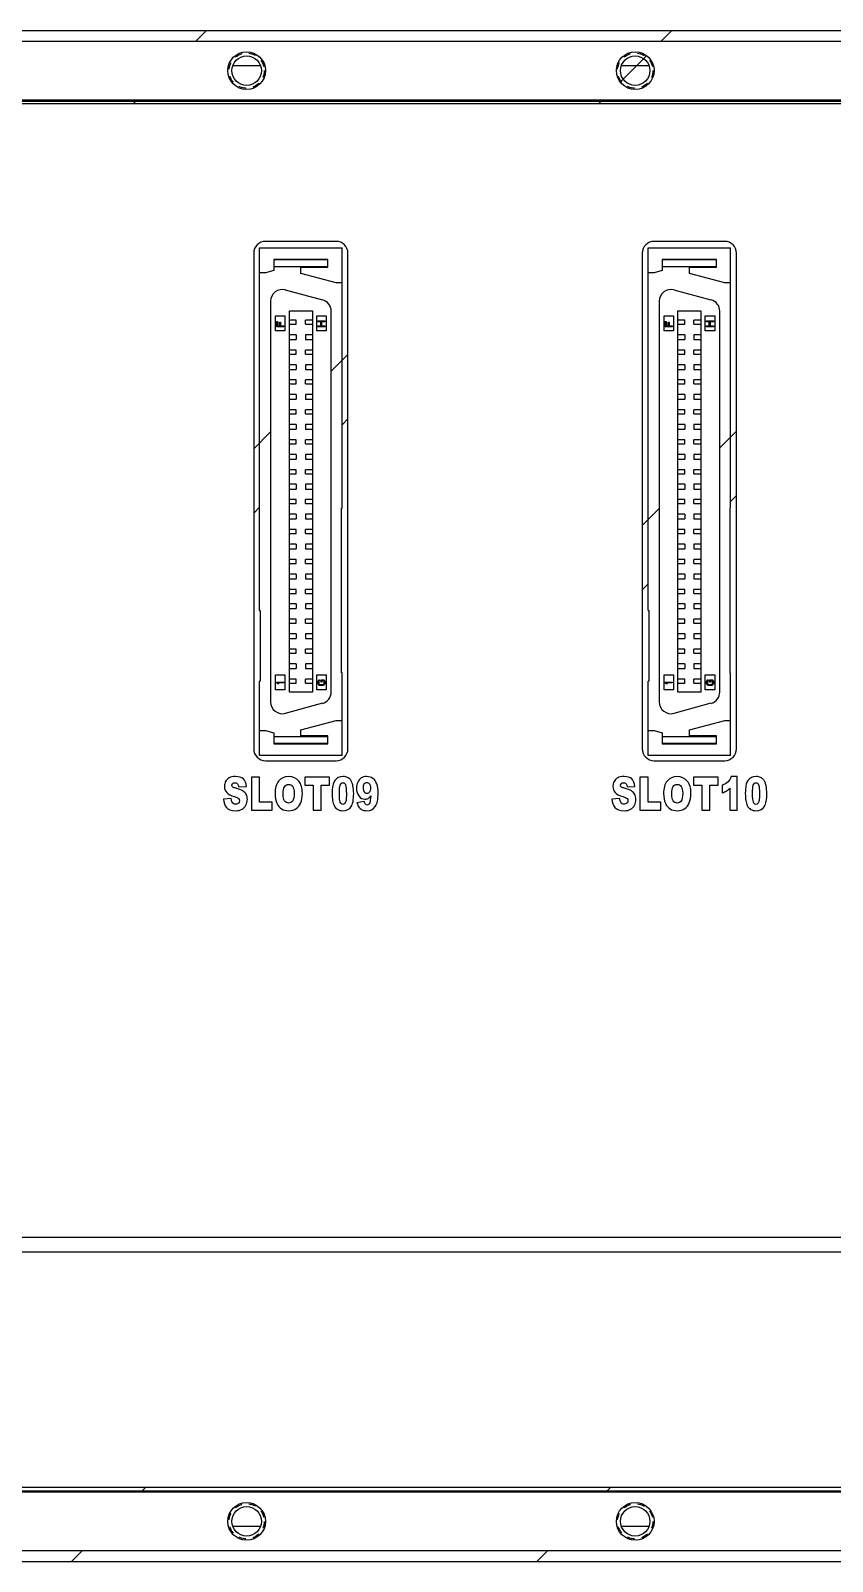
# Model space of a CAD drawing. Header units: inches. Extents: x 0 to 535, y 0 to 130.
# Drawn here: x 264.2 to 332.2, y 0 to 130 of the extents above; entities that cross this region are included whole.
import ezdxf

# ---------------------------------------------------------------- set-up
doc = ezdxf.new("R2010")
doc.units = ezdxf.units.IN
doc.header["$LTSCALE"] = 6.05
doc.header["$MEASUREMENT"] = 0
doc.linetypes.add('HIDDEN', pattern=[0.2, 0.1, -0.1])
for name, color, linetype in [('BREJ716_4_001_DXF_HIDDEN_LINE', 7, 'CONTINUOUS'), ('BREJ716_4_00DXF_CONTINUOUS_LINE', 7, 'CONTINUOUS'), ('BREJ716_4_01DXF_CONTINUOUS_LINE', 7, 'CONTINUOUS'), ('TE_1734101_5DXF_CONTINUOUS_LINE', 7, 'CONTINUOUS')]:
    doc.layers.add(name, color=color, linetype=linetype)

msp = doc.modelspace()

# ---------------------------------------------------------------- linework, layer by layer
at = {"layer": 'BREJ716_4_001_DXF_HIDDEN_LINE', "color": 8, "linetype": 'HIDDEN'}
for centre in [(282.5, 126.6), (315.5, 126.6), (282.5, 3.4), (315.5, 3.4)]:
    msp.add_circle(centre, 1.5, dxfattribs=at)
at = {"layer": 'BREJ716_4_00DXF_CONTINUOUS_LINE', "color": 7, "linetype": 'Continuous'}
for p, q in [((2.5, 130), (529.5, 130)), ((283.51, 127), (281.49, 127)), ((316.51, 127), (314.49, 127)), ((2.5, 124), (529.5, 124)), ((2.8, 123.8), (529.2, 123.8)), ((290.1, 112.1), (284.1, 112.1)), ((323.1, 112.1), (317.1, 112.1)), ((283.1, 111.1), (283.1, 69)), ((291.1, 69), (291.1, 111.1)), ((316.1, 111.1), (316.1, 69)), ((324.1, 69), (324.1, 111.1)), ((284.1, 68), (290.1, 68)), ((317.1, 68), (323.1, 68)), ((2.5, 6), (529.5, 6)), ((2.8, 6.3), (529.2, 6.3)), ((281.49, 3), (283.51, 3)), ((314.49, 3), (316.51, 3)), ((2.5, 0), (529.5, 0))]:
    msp.add_line(p, q, dxfattribs=at)
at = {"layer": 'BREJ716_4_00DXF_CONTINUOUS_LINE', "color": 2, "linetype": 'Continuous'}
for p, q in [((278.19, 129.1), (279.09, 130)), ((317.71, 129.1), (318.61, 130)), ((314.23, 125.63), (316.47, 127.87)), ((272.89, 123.8), (273.09, 124)), ((312.41, 123.8), (312.61, 124)), ((289.68, 101.07), (291.1, 102.49)), ((290.6, 96.53), (291.1, 97.03)), ((283.1, 94.49), (284.53, 95.92)), ((322.68, 94.56), (324.1, 95.98)), ((323.6, 90.02), (324.1, 90.52)), ((283.1, 89.03), (283.6, 89.53)), ((316.1, 87.98), (317.53, 89.41)), ((316.1, 82.52), (316.6, 83.02)), ((273.53, 5.9), (273.93, 6.3)), ((313.04, 5.9), (313.44, 6.3)), ((267.63, 0), (268.53, 0.9)), ((307.14, 0), (308.04, 0.9))]:
    msp.add_line(p, q, dxfattribs=at)
at = {"layer": 'BREJ716_4_00DXF_CONTINUOUS_LINE', "color": 4, "linetype": 'Continuous'}
for p, q in [((283.6, 66.6), (282.91, 66.6)), ((282.91, 66.6), (282.91, 63.8)), ((283.6, 64.49), (283.6, 66.6)), ((289.55, 66.6), (287.44, 66.6)), ((287.44, 66.6), (287.44, 65.91)), ((289.55, 65.91), (289.55, 66.6)), ((316.6, 66.6), (315.9, 66.6)), ((315.9, 66.6), (315.9, 63.8)), ((316.6, 64.49), (316.6, 66.6)), ((322.55, 66.6), (320.44, 66.6)), ((320.44, 66.6), (320.44, 65.91)), ((322.55, 65.91), (322.55, 66.6)), ((324.17, 66.65), (323.65, 66.65)), ((324.17, 63.8), (324.17, 66.65)), ((281.83, 65.77), (282.49, 65.81)), ((287.44, 65.91), (288.15, 65.91)), ((288.15, 65.91), (288.15, 63.8)), ((288.84, 65.91), (289.55, 65.91)), ((288.84, 63.8), (288.84, 65.91)), ((314.83, 65.77), (315.48, 65.81)), ((320.44, 65.91), (321.15, 65.91)), ((321.15, 65.91), (321.15, 63.8)), ((321.84, 65.91), (322.55, 65.91)), ((321.84, 63.8), (321.84, 65.91)), ((322.88, 65.9), (322.88, 65.26)), ((323.54, 65.67), (323.54, 63.8)), ((281.19, 64.78), (280.53, 64.73)), ((282.91, 63.8), (284.68, 63.8)), ((284.68, 64.49), (283.6, 64.49)), ((284.68, 63.8), (284.68, 64.49)), ((288.15, 63.8), (288.84, 63.8)), ((292.49, 64.53), (291.87, 64.43)), ((314.18, 64.78), (313.52, 64.73)), ((315.9, 63.8), (317.68, 63.8)), ((317.68, 64.49), (316.6, 64.49)), ((317.68, 63.8), (317.68, 64.49)), ((321.15, 63.8), (321.84, 63.8)), ((323.54, 63.8), (324.17, 63.8)), ((461.8, 27.5), (122.1, 27.5)), ((122.1, 26.3), (462.3, 26.3))]:
    msp.add_line(p, q, dxfattribs=at)
at = {"layer": 'BREJ716_4_00DXF_CONTINUOUS_LINE', "color": 7, "linetype": 'Continuous'}
for centre in [(282.5, 126.6), (315.5, 126.6), (282.5, 3.4), (315.5, 3.4)]:
    msp.add_circle(centre, 1.25, dxfattribs=at)
for centre, radius, start, end in [((281.49, 125.38), 1.62, 90.0058, 96.3974), ((283.51, 125.38), 1.62, 83.6022, 89.9946), ((314.49, 125.38), 1.62, 90.0058, 96.3974), ((316.51, 125.38), 1.62, 83.6022, 89.9946), ((284.1, 111.1), 1, 90, 180), ((290.1, 111.1), 1, 0, 90), ((317.1, 111.1), 1, 90, 180), ((323.1, 111.1), 1, 0, 90), ((284.1, 69), 1, 180, 270), ((290.1, 69), 1, 270, 0), ((317.1, 69), 1, 180, 270), ((323.1, 69), 1, 270, 0), ((281.49, 4.62), 1.62, 263.6022, 269.9946), ((283.51, 4.62), 1.62, 270.0058, 276.3974), ((314.49, 4.62), 1.62, 263.6022, 269.9946), ((316.51, 4.62), 1.62, 270.0058, 276.3974)]:
    msp.add_arc(centre, radius, start, end, dxfattribs=at)
at = {"layer": 'BREJ716_4_00DXF_CONTINUOUS_LINE', "color": 4, "linetype": 'Continuous'}
for points in [[(281.01, 66.54), (280.88, 66.46), (280.78, 66.36), (280.71, 66.24)], [(281.56, 66.65), (281.33, 66.65), (281.15, 66.61), (281.01, 66.54)], [(282.22, 66.45), (282.07, 66.58), (281.85, 66.65), (281.56, 66.65)], [(282.49, 65.81), (282.46, 66.1), (282.37, 66.31), (282.22, 66.45)], [(286.06, 66.65), (285.7, 66.65), (285.42, 66.52), (285.21, 66.27)], [(286.93, 66.27), (286.72, 66.52), (286.44, 66.65), (286.06, 66.65)], [(289.99, 66.33), (289.84, 66.11), (289.76, 65.74), (289.76, 65.21)], [(290.69, 66.65), (290.38, 66.65), (290.14, 66.54), (289.99, 66.33)], [(291.06, 66.58), (290.96, 66.62), (290.84, 66.65), (290.69, 66.65)], [(291.3, 66.4), (291.24, 66.47), (291.16, 66.53), (291.06, 66.58)], [(291.44, 66.16), (291.41, 66.24), (291.36, 66.32), (291.3, 66.4)], [(292.22, 66.53), (292.1, 66.45), (292, 66.34), (291.93, 66.18)], [(292.69, 66.65), (292.5, 66.65), (292.35, 66.61), (292.22, 66.53)], [(293.23, 66.5), (293.09, 66.6), (292.91, 66.65), (292.69, 66.65)], [(293.55, 66.04), (293.47, 66.25), (293.36, 66.41), (293.23, 66.5)], [(314.01, 66.54), (313.87, 66.46), (313.77, 66.36), (313.71, 66.24)], [(314.56, 66.65), (314.33, 66.65), (314.14, 66.61), (314.01, 66.54)], [(315.21, 66.45), (315.06, 66.58), (314.85, 66.65), (314.56, 66.65)], [(315.48, 65.81), (315.45, 66.1), (315.36, 66.31), (315.21, 66.45)], [(319.06, 66.65), (318.7, 66.65), (318.41, 66.52), (318.21, 66.27)], [(319.92, 66.27), (319.72, 66.52), (319.43, 66.65), (319.06, 66.65)], [(323.65, 66.65), (323.59, 66.47), (323.49, 66.32), (323.38, 66.2)], [(325.07, 66.33), (324.92, 66.11), (324.85, 65.74), (324.85, 65.21)], [(325.78, 66.65), (325.46, 66.65), (325.23, 66.54), (325.07, 66.33)], [(326.15, 66.58), (326.05, 66.62), (325.93, 66.65), (325.78, 66.65)], [(326.38, 66.4), (326.32, 66.47), (326.24, 66.53), (326.15, 66.58)], [(326.53, 66.16), (326.49, 66.24), (326.44, 66.32), (326.38, 66.4)], [(280.71, 66.24), (280.64, 66.11), (280.61, 65.97), (280.61, 65.83)], [(280.61, 65.83), (280.61, 65.61), (280.67, 65.43), (280.81, 65.29)], [(280.81, 65.29), (280.93, 65.15), (281.15, 65.03), (281.46, 64.95)], [(281.25, 65.91), (281.25, 65.97), (281.27, 66.02), (281.31, 66.06)], [(281.3, 65.78), (281.27, 65.82), (281.25, 65.86), (281.25, 65.91)], [(281.53, 65.68), (281.41, 65.71), (281.33, 65.75), (281.3, 65.78)], [(281.31, 66.06), (281.35, 66.1), (281.41, 66.13), (281.49, 66.13)], [(281.49, 66.13), (281.59, 66.13), (281.67, 66.1), (281.72, 66.04)], [(282.18, 65.43), (282.05, 65.52), (281.84, 65.6), (281.53, 65.68)], [(281.72, 66.04), (281.78, 65.98), (281.81, 65.89), (281.83, 65.77)], [(282.47, 65.13), (282.41, 65.25), (282.31, 65.35), (282.18, 65.43)], [(282.56, 64.71), (282.56, 64.86), (282.53, 65), (282.47, 65.13)], [(285.21, 66.27), (285.01, 66.01), (284.91, 65.65), (284.91, 65.2)], [(284.91, 65.2), (284.91, 64.87), (284.96, 64.6), (285.06, 64.38)], [(285.6, 65.19), (285.6, 65.48), (285.64, 65.68), (285.73, 65.81)], [(285.72, 64.58), (285.64, 64.71), (285.6, 64.91), (285.6, 65.19)], [(285.73, 65.81), (285.81, 65.93), (285.92, 65.99), (286.06, 65.99)], [(286.06, 65.99), (286.21, 65.99), (286.32, 65.93), (286.41, 65.81)], [(286.41, 65.81), (286.49, 65.69), (286.54, 65.5), (286.54, 65.23)], [(286.54, 65.23), (286.54, 64.92), (286.49, 64.7), (286.41, 64.58)], [(287.23, 65.22), (287.23, 65.67), (287.13, 66.02), (286.93, 66.27)], [(287.1, 64.42), (287.18, 64.63), (287.23, 64.89), (287.23, 65.22)], [(289.76, 65.21), (289.76, 64.99), (289.77, 64.8), (289.8, 64.62)], [(290.38, 65.21), (290.38, 65.56), (290.4, 65.8), (290.45, 65.93)], [(290.45, 64.48), (290.4, 64.61), (290.38, 64.85), (290.38, 65.21)], [(290.45, 65.93), (290.49, 66.06), (290.57, 66.13), (290.67, 66.13)], [(290.67, 66.13), (290.77, 66.13), (290.85, 66.07), (290.9, 65.94)], [(290.9, 65.94), (290.95, 65.81), (290.97, 65.56), (290.97, 65.19)], [(290.97, 65.19), (290.97, 64.93), (290.96, 64.75), (290.94, 64.63)], [(291.38, 64.11), (291.52, 64.34), (291.59, 64.71), (291.59, 65.22)], [(291.53, 65.87), (291.51, 65.98), (291.48, 66.08), (291.44, 66.16)], [(291.59, 65.22), (291.59, 65.45), (291.57, 65.66), (291.53, 65.87)], [(291.93, 66.18), (291.86, 66.03), (291.83, 65.86), (291.83, 65.68)], [(291.83, 65.68), (291.83, 65.4), (291.9, 65.18), (292.03, 65)], [(292.42, 65.7), (292.42, 65.85), (292.44, 65.97), (292.5, 66.05)], [(292.5, 65.34), (292.45, 65.42), (292.42, 65.54), (292.42, 65.7)], [(292.5, 66.05), (292.55, 66.12), (292.62, 66.16), (292.71, 66.16)], [(292.72, 65.21), (292.63, 65.21), (292.56, 65.25), (292.5, 65.34)], [(292.71, 66.16), (292.79, 66.16), (292.87, 66.12), (292.93, 66.03)], [(292.93, 65.33), (292.88, 65.25), (292.8, 65.21), (292.72, 65.21)], [(292.81, 64.8), (292.89, 64.84), (292.97, 64.91), (293.04, 65.01)], [(292.93, 66.03), (292.99, 65.95), (293.02, 65.83), (293.02, 65.68)], [(293.02, 65.68), (293.02, 65.53), (292.99, 65.41), (292.93, 65.33)], [(293.04, 65.01), (293.02, 64.71), (292.99, 64.51), (292.95, 64.42)], [(293.42, 64.1), (293.59, 64.34), (293.67, 64.71), (293.67, 65.22)], [(293.67, 65.22), (293.67, 65.56), (293.63, 65.83), (293.55, 66.04)], [(313.71, 66.24), (313.64, 66.11), (313.61, 65.97), (313.61, 65.83)], [(313.61, 65.83), (313.61, 65.61), (313.67, 65.43), (313.8, 65.29)], [(313.8, 65.29), (313.93, 65.15), (314.15, 65.03), (314.45, 64.95)], [(314.25, 65.91), (314.25, 65.97), (314.27, 66.02), (314.31, 66.06)], [(314.3, 65.78), (314.27, 65.82), (314.25, 65.86), (314.25, 65.91)], [(314.53, 65.68), (314.41, 65.71), (314.33, 65.75), (314.3, 65.78)], [(314.31, 66.06), (314.35, 66.1), (314.41, 66.13), (314.49, 66.13)], [(314.49, 66.13), (314.59, 66.13), (314.67, 66.1), (314.72, 66.04)], [(315.18, 65.43), (315.05, 65.52), (314.83, 65.6), (314.53, 65.68)], [(314.72, 66.04), (314.78, 65.98), (314.81, 65.89), (314.83, 65.77)], [(315.47, 65.13), (315.41, 65.25), (315.31, 65.35), (315.18, 65.43)], [(315.56, 64.71), (315.56, 64.86), (315.53, 65), (315.47, 65.13)], [(318.21, 66.27), (318.01, 66.01), (317.91, 65.65), (317.91, 65.2)], [(317.91, 65.2), (317.91, 64.87), (317.96, 64.6), (318.06, 64.38)], [(318.6, 65.19), (318.6, 65.48), (318.64, 65.68), (318.72, 65.81)], [(318.72, 64.58), (318.64, 64.71), (318.6, 64.91), (318.6, 65.19)], [(318.72, 65.81), (318.81, 65.93), (318.92, 65.99), (319.06, 65.99)], [(319.06, 65.99), (319.21, 65.99), (319.32, 65.93), (319.41, 65.81)], [(319.41, 65.81), (319.49, 65.69), (319.53, 65.5), (319.53, 65.23)], [(319.53, 65.23), (319.53, 64.92), (319.49, 64.7), (319.41, 64.58)], [(320.23, 65.22), (320.23, 65.67), (320.13, 66.02), (319.92, 66.27)], [(320.09, 64.42), (320.18, 64.63), (320.23, 64.89), (320.23, 65.22)], [(323.38, 66.2), (323.26, 66.08), (323.1, 65.98), (322.88, 65.9)], [(322.88, 65.26), (323.03, 65.31), (323.15, 65.37), (323.24, 65.43)], [(323.24, 65.43), (323.34, 65.49), (323.44, 65.57), (323.54, 65.67)], [(324.85, 65.21), (324.85, 64.99), (324.86, 64.8), (324.89, 64.62)], [(325.46, 65.21), (325.46, 65.56), (325.49, 65.8), (325.53, 65.93)], [(325.54, 64.48), (325.49, 64.61), (325.46, 64.85), (325.46, 65.21)], [(325.53, 65.93), (325.58, 66.06), (325.65, 66.13), (325.75, 66.13)], [(325.75, 66.13), (325.86, 66.13), (325.93, 66.07), (325.98, 65.94)], [(325.98, 65.94), (326.03, 65.81), (326.06, 65.56), (326.06, 65.19)], [(326.06, 65.19), (326.06, 64.93), (326.04, 64.75), (326.02, 64.63)], [(326.47, 64.11), (326.61, 64.34), (326.68, 64.71), (326.68, 65.22)], [(326.61, 65.87), (326.59, 65.98), (326.56, 66.08), (326.53, 66.16)], [(326.68, 65.22), (326.68, 65.45), (326.65, 65.66), (326.61, 65.87)], [(280.53, 64.73), (280.55, 64.44), (280.63, 64.21), (280.78, 64.03)], [(280.78, 64.03), (280.92, 63.84), (281.19, 63.75), (281.57, 63.75)], [(281.27, 64.47), (281.23, 64.54), (281.2, 64.64), (281.19, 64.78)], [(281.58, 64.3), (281.44, 64.3), (281.34, 64.36), (281.27, 64.47)], [(281.46, 64.95), (281.64, 64.9), (281.76, 64.84), (281.81, 64.79)], [(281.57, 63.75), (281.78, 63.75), (281.96, 63.79), (282.11, 63.87)], [(281.81, 64.39), (281.75, 64.33), (281.68, 64.3), (281.58, 64.3)], [(281.81, 64.79), (281.86, 64.73), (281.89, 64.66), (281.89, 64.59)], [(281.89, 64.59), (281.89, 64.51), (281.86, 64.45), (281.81, 64.39)], [(282.11, 63.87), (282.25, 63.95), (282.36, 64.06), (282.44, 64.21)], [(282.44, 64.21), (282.52, 64.37), (282.56, 64.53), (282.56, 64.71)], [(285.06, 64.38), (285.16, 64.16), (285.3, 64), (285.46, 63.9)], [(285.46, 63.9), (285.63, 63.8), (285.84, 63.75), (286.09, 63.75)], [(286.07, 64.4), (285.92, 64.4), (285.81, 64.46), (285.72, 64.58)], [(286.41, 64.58), (286.33, 64.46), (286.22, 64.4), (286.07, 64.4)], [(286.09, 63.75), (286.34, 63.75), (286.55, 63.81), (286.71, 63.93)], [(286.71, 63.93), (286.88, 64.04), (287.01, 64.2), (287.1, 64.42)], [(289.8, 64.62), (289.84, 64.44), (289.88, 64.3), (289.93, 64.19)], [(289.93, 64.19), (290, 64.05), (290.1, 63.94), (290.22, 63.86)], [(290.22, 63.86), (290.33, 63.79), (290.48, 63.75), (290.67, 63.75)], [(290.67, 64.28), (290.58, 64.28), (290.5, 64.35), (290.45, 64.48)], [(290.84, 64.37), (290.79, 64.31), (290.74, 64.28), (290.67, 64.28)], [(290.67, 63.75), (291.01, 63.75), (291.25, 63.87), (291.38, 64.11)], [(290.94, 64.63), (290.92, 64.51), (290.88, 64.42), (290.84, 64.37)], [(291.87, 64.43), (291.91, 64.28), (291.96, 64.16), (292.03, 64.06)], [(292.03, 65), (292.17, 64.82), (292.34, 64.73), (292.54, 64.73)], [(292.03, 64.06), (292.1, 63.96), (292.19, 63.88), (292.29, 63.83)], [(292.29, 63.83), (292.39, 63.78), (292.53, 63.75), (292.71, 63.75)], [(292.58, 64.3), (292.54, 64.34), (292.51, 64.42), (292.49, 64.53)], [(292.54, 64.73), (292.64, 64.73), (292.74, 64.75), (292.81, 64.8)], [(292.72, 64.23), (292.66, 64.23), (292.61, 64.25), (292.58, 64.3)], [(292.71, 63.75), (293.01, 63.75), (293.25, 63.87), (293.42, 64.1)], [(292.95, 64.42), (292.9, 64.29), (292.82, 64.23), (292.72, 64.23)], [(313.52, 64.73), (313.54, 64.44), (313.63, 64.21), (313.77, 64.03)], [(313.77, 64.03), (313.92, 63.84), (314.18, 63.75), (314.56, 63.75)], [(314.27, 64.47), (314.23, 64.54), (314.2, 64.64), (314.18, 64.78)], [(314.58, 64.3), (314.44, 64.3), (314.34, 64.36), (314.27, 64.47)], [(314.45, 64.95), (314.64, 64.9), (314.76, 64.84), (314.81, 64.79)], [(314.56, 63.75), (314.78, 63.75), (314.96, 63.79), (315.1, 63.87)], [(314.8, 64.39), (314.75, 64.33), (314.67, 64.3), (314.58, 64.3)], [(314.88, 64.59), (314.88, 64.51), (314.86, 64.45), (314.8, 64.39)], [(314.81, 64.79), (314.86, 64.73), (314.88, 64.66), (314.88, 64.59)], [(315.1, 63.87), (315.25, 63.95), (315.36, 64.06), (315.44, 64.21)], [(315.44, 64.21), (315.52, 64.37), (315.56, 64.53), (315.56, 64.71)], [(318.06, 64.38), (318.16, 64.16), (318.3, 64), (318.46, 63.9)], [(318.46, 63.9), (318.63, 63.8), (318.84, 63.75), (319.09, 63.75)], [(319.07, 64.4), (318.92, 64.4), (318.81, 64.46), (318.72, 64.58)], [(319.41, 64.58), (319.33, 64.46), (319.21, 64.4), (319.07, 64.4)], [(319.09, 63.75), (319.34, 63.75), (319.54, 63.81), (319.71, 63.93)], [(319.71, 63.93), (319.88, 64.04), (320, 64.2), (320.09, 64.42)], [(324.89, 64.62), (324.92, 64.44), (324.96, 64.3), (325.02, 64.19)], [(325.02, 64.19), (325.09, 64.05), (325.19, 63.94), (325.3, 63.86)], [(325.3, 63.86), (325.42, 63.79), (325.57, 63.75), (325.76, 63.75)], [(325.76, 64.28), (325.66, 64.28), (325.59, 64.35), (325.54, 64.48)], [(325.92, 64.37), (325.87, 64.31), (325.82, 64.28), (325.76, 64.28)], [(325.76, 63.75), (326.09, 63.75), (326.33, 63.87), (326.47, 64.11)], [(326.02, 64.63), (326, 64.51), (325.97, 64.42), (325.92, 64.37)]]:
    msp.add_open_spline(points, degree=3, dxfattribs=at)
at = {"layer": 'BREJ716_4_01DXF_CONTINUOUS_LINE', "color": 7, "linetype": 'Continuous'}
for p, q in [((2.7, 129.1), (529.3, 129.1)), ((529.3, 124.1), (2.7, 124.1)), ((2.7, 5.9), (529.3, 5.9)), ((529.3, 0.9), (2.7, 0.9))]:
    msp.add_line(p, q, dxfattribs=at)
for centre in [(282.5, 126.6), (315.5, 126.6), (282.5, 3.4), (315.5, 3.4)]:
    msp.add_circle(centre, 1.6, dxfattribs=at)
at = {"layer": 'TE_1734101_5DXF_CONTINUOUS_LINE', "color": 7, "linetype": 'Continuous'}
for p, q in [((283.6, 80.76), (283.6, 111.55)), ((283.6, 111.55), (290.6, 111.55)), ((284.8, 110.55), (284.8, 109.63)), ((289.4, 110.55), (284.8, 110.55)), ((289.4, 110.52), (284.8, 110.52)), ((289.4, 109.9), (289.4, 110.55)), ((290.6, 89.45), (290.6, 111.55)), ((316.6, 80.76), (316.6, 111.55)), ((316.6, 111.55), (323.6, 111.55)), ((317.8, 110.55), (317.8, 109.63)), ((322.4, 110.55), (317.8, 110.55)), ((322.4, 110.52), (317.8, 110.52)), ((322.4, 109.9), (322.4, 110.55)), ((323.6, 89.45), (323.6, 111.55)), ((284.1, 109.44), (283.6, 109.44)), ((284.8, 109.63), (284.1, 109.44)), ((289.4, 109.94), (284.8, 109.94)), ((287.1, 109.38), (287.1, 109.9)), ((287.1, 109.9), (289.4, 109.9)), ((290.1, 108.58), (287.1, 109.38)), ((317.1, 109.44), (316.6, 109.44)), ((317.8, 109.63), (317.1, 109.44)), ((322.4, 109.94), (317.8, 109.94)), ((320.1, 109.38), (320.1, 109.9)), ((320.1, 109.9), (322.4, 109.9)), ((323.1, 108.58), (320.1, 109.38)), ((285.78, 107.98), (288.93, 107.13)), ((290.6, 108.58), (290.1, 108.58)), ((318.78, 107.98), (321.93, 107.13)), ((323.6, 108.58), (323.1, 108.58)), ((284.53, 107.01), (284.53, 72.99)), ((317.53, 107.01), (317.53, 72.99)), ((284.95, 104.5), (284.95, 105.77)), ((284.95, 105.77), (285.75, 105.77)), ((285.75, 105.77), (285.75, 104.5)), ((286.13, 73.81), (286.13, 106.19)), ((286.13, 106.19), (288.08, 106.19)), ((286.71, 105.41), (286.13, 105.41)), ((286.71, 105.07), (286.71, 105.41)), ((287.49, 105.07), (287.49, 105.41)), ((288.08, 105.41), (287.49, 105.41)), ((288.08, 106.19), (288.08, 73.81)), ((288.45, 104.5), (288.45, 105.77)), ((288.45, 105.77), (289.25, 105.77)), ((288.55, 105.27), (288.55, 105.35)), ((288.55, 105.35), (289.15, 105.35)), ((289.15, 105.35), (289.15, 105.27)), ((289.25, 105.77), (289.25, 104.5)), ((289.68, 73.83), (289.68, 106.17)), ((317.95, 104.5), (317.95, 105.77)), ((317.95, 105.77), (318.75, 105.77)), ((318.75, 105.77), (318.75, 104.5)), ((319.13, 73.81), (319.13, 106.19)), ((319.13, 106.19), (321.08, 106.19)), ((319.71, 105.41), (319.13, 105.41)), ((319.71, 105.07), (319.71, 105.41)), ((320.49, 105.07), (320.49, 105.41)), ((321.08, 105.41), (320.49, 105.41)), ((321.08, 106.19), (321.08, 73.81)), ((321.45, 104.5), (321.45, 105.77)), ((321.45, 105.77), (322.25, 105.77)), ((321.55, 105.27), (321.55, 105.35)), ((321.55, 105.35), (322.15, 105.35)), ((322.15, 105.35), (322.15, 105.27)), ((322.25, 105.77), (322.25, 104.5)), ((322.68, 73.83), (322.68, 106.17)), ((285.75, 104.5), (284.95, 104.5)), ((285.05, 104.85), (285.05, 105.3)), ((285.05, 105.3), (285.13, 105.3)), ((285.65, 104.85), (285.05, 104.85)), ((285.13, 105.3), (285.13, 104.92)), ((285.13, 104.92), (285.29, 104.92)), ((285.29, 104.92), (285.29, 105.25)), ((285.29, 105.25), (285.37, 105.25)), ((285.37, 105.25), (285.37, 104.92)), ((285.37, 104.92), (285.65, 104.92)), ((285.65, 104.92), (285.65, 104.85)), ((286.13, 105.07), (286.71, 105.07)), ((286.71, 104.17), (286.13, 104.17)), ((286.71, 104.17), (286.71, 103.77)), ((287.49, 105.07), (288.08, 105.07)), ((287.49, 104.17), (287.49, 103.77)), ((288.08, 104.17), (287.49, 104.17)), ((289.25, 104.5), (288.45, 104.5)), ((288.79, 105.27), (288.55, 105.27)), ((288.55, 104.85), (288.55, 104.92)), ((288.55, 104.92), (288.79, 104.92)), ((289.15, 104.85), (288.55, 104.85)), ((288.79, 104.92), (288.79, 105.27)), ((288.87, 105.27), (288.87, 104.92)), ((289.15, 105.27), (288.87, 105.27)), ((288.87, 104.92), (289.15, 104.92)), ((289.15, 104.92), (289.15, 104.85)), ((318.75, 104.5), (317.95, 104.5)), ((318.05, 104.85), (318.05, 105.3)), ((318.05, 105.3), (318.13, 105.3)), ((318.65, 104.85), (318.05, 104.85)), ((318.13, 105.3), (318.13, 104.92)), ((318.13, 104.92), (318.29, 104.92)), ((318.29, 104.92), (318.29, 105.25)), ((318.29, 105.25), (318.37, 105.25)), ((318.37, 105.25), (318.37, 104.92)), ((318.37, 104.92), (318.65, 104.92)), ((318.65, 104.92), (318.65, 104.85)), ((319.13, 105.07), (319.71, 105.07)), ((319.71, 104.17), (319.13, 104.17)), ((319.71, 104.17), (319.71, 103.77)), ((320.49, 105.07), (321.08, 105.07)), ((320.49, 104.17), (320.49, 103.77)), ((321.08, 104.17), (320.49, 104.17)), ((322.25, 104.5), (321.45, 104.5)), ((321.79, 105.27), (321.55, 105.27)), ((321.55, 104.85), (321.55, 104.92)), ((321.55, 104.92), (321.79, 104.92)), ((322.15, 104.85), (321.55, 104.85)), ((321.79, 104.92), (321.79, 105.27)), ((321.87, 105.27), (321.87, 104.92)), ((322.15, 105.27), (321.87, 105.27)), ((321.87, 104.92), (322.15, 104.92)), ((322.15, 104.92), (322.15, 104.85)), ((286.13, 103.77), (286.71, 103.77)), ((286.71, 102.87), (286.13, 102.87)), ((286.71, 102.53), (286.71, 102.87)), ((287.49, 103.77), (288.08, 103.77)), ((287.49, 102.53), (287.49, 102.87)), ((288.08, 102.87), (287.49, 102.87)), ((319.13, 103.77), (319.71, 103.77)), ((319.71, 102.87), (319.13, 102.87)), ((319.71, 102.53), (319.71, 102.87)), ((320.49, 103.77), (321.08, 103.77)), ((321.08, 102.87), (320.49, 102.87)), ((320.49, 102.53), (320.49, 102.87)), ((286.13, 102.53), (286.71, 102.53)), ((286.71, 101.63), (286.13, 101.63)), ((286.71, 101.63), (286.71, 101.23)), ((287.49, 102.53), (288.08, 102.53)), ((287.49, 101.63), (287.49, 101.23)), ((288.08, 101.63), (287.49, 101.63)), ((319.13, 102.53), (319.71, 102.53)), ((319.71, 101.63), (319.13, 101.63)), ((319.71, 101.63), (319.71, 101.23)), ((320.49, 102.53), (321.08, 102.53)), ((321.08, 101.63), (320.49, 101.63)), ((320.49, 101.63), (320.49, 101.23)), ((286.13, 101.23), (286.71, 101.23)), ((286.71, 100.33), (286.13, 100.33)), ((286.71, 99.99), (286.71, 100.33)), ((287.49, 101.23), (288.08, 101.23)), ((287.49, 99.99), (287.49, 100.33)), ((288.08, 100.33), (287.49, 100.33)), ((319.13, 101.23), (319.71, 101.23)), ((319.71, 100.33), (319.13, 100.33)), ((319.71, 99.99), (319.71, 100.33)), ((320.49, 101.23), (321.08, 101.23)), ((321.08, 100.33), (320.49, 100.33)), ((320.49, 99.99), (320.49, 100.33)), ((286.13, 99.99), (286.71, 99.99)), ((286.71, 99.09), (286.13, 99.09)), ((286.71, 99.09), (286.71, 98.69)), ((287.49, 99.99), (288.08, 99.99)), ((287.49, 99.09), (287.49, 98.69)), ((288.08, 99.09), (287.49, 99.09)), ((319.13, 99.99), (319.71, 99.99)), ((319.71, 99.09), (319.13, 99.09)), ((319.71, 99.09), (319.71, 98.69)), ((320.49, 99.99), (321.08, 99.99)), ((321.08, 99.09), (320.49, 99.09)), ((320.49, 99.09), (320.49, 98.69)), ((286.13, 98.69), (286.71, 98.69)), ((286.71, 97.79), (286.13, 97.79)), ((286.71, 97.45), (286.71, 97.79)), ((287.49, 98.69), (288.08, 98.69)), ((287.49, 97.45), (287.49, 97.79)), ((288.08, 97.79), (287.49, 97.79)), ((319.13, 98.69), (319.71, 98.69)), ((319.71, 97.79), (319.13, 97.79)), ((319.71, 97.45), (319.71, 97.79)), ((320.49, 98.69), (321.08, 98.69)), ((321.08, 97.79), (320.49, 97.79)), ((320.49, 97.45), (320.49, 97.79)), ((286.13, 97.45), (286.71, 97.45)), ((286.71, 96.55), (286.13, 96.55)), ((286.71, 96.55), (286.71, 96.15)), ((287.49, 97.45), (288.08, 97.45)), ((287.49, 96.55), (287.49, 96.15)), ((288.08, 96.55), (287.49, 96.55)), ((319.13, 97.45), (319.71, 97.45)), ((319.71, 96.55), (319.13, 96.55)), ((319.71, 96.55), (319.71, 96.15)), ((320.49, 97.45), (321.08, 97.45)), ((321.08, 96.55), (320.49, 96.55)), ((320.49, 96.55), (320.49, 96.15)), ((286.13, 96.15), (286.71, 96.15)), ((286.71, 95.25), (286.13, 95.25)), ((286.13, 94.91), (286.71, 94.91)), ((286.71, 94.91), (286.71, 95.25)), ((287.49, 96.15), (288.08, 96.15)), ((287.49, 94.91), (287.49, 95.25)), ((288.08, 95.25), (287.49, 95.25)), ((287.49, 94.91), (288.08, 94.91)), ((319.13, 96.15), (319.71, 96.15)), ((319.71, 95.25), (319.13, 95.25)), ((319.13, 94.91), (319.71, 94.91)), ((319.71, 94.91), (319.71, 95.25)), ((320.49, 96.15), (321.08, 96.15)), ((321.08, 95.25), (320.49, 95.25)), ((320.49, 94.91), (320.49, 95.25)), ((320.49, 94.91), (321.08, 94.91)), ((286.71, 94.01), (286.13, 94.01)), ((286.13, 93.61), (286.71, 93.61)), ((286.71, 94.01), (286.71, 93.61)), ((287.49, 94.01), (287.49, 93.61)), ((288.08, 94.01), (287.49, 94.01)), ((287.49, 93.61), (288.08, 93.61)), ((319.71, 94.01), (319.13, 94.01)), ((319.13, 93.61), (319.71, 93.61)), ((319.71, 94.01), (319.71, 93.61)), ((321.08, 94.01), (320.49, 94.01)), ((320.49, 94.01), (320.49, 93.61)), ((320.49, 93.61), (321.08, 93.61)), ((286.71, 92.71), (286.13, 92.71)), ((286.13, 92.37), (286.71, 92.37)), ((286.71, 92.37), (286.71, 92.71)), ((287.49, 92.37), (287.49, 92.71)), ((288.08, 92.71), (287.49, 92.71)), ((287.49, 92.37), (288.08, 92.37)), ((319.71, 92.71), (319.13, 92.71)), ((319.13, 92.37), (319.71, 92.37)), ((319.71, 92.37), (319.71, 92.71)), ((321.08, 92.71), (320.49, 92.71)), ((320.49, 92.37), (320.49, 92.71)), ((320.49, 92.37), (321.08, 92.37)), ((286.71, 91.47), (286.13, 91.47)), ((286.13, 91.07), (286.71, 91.07)), ((286.71, 91.47), (286.71, 91.07)), ((287.49, 91.47), (287.49, 91.07)), ((288.08, 91.47), (287.49, 91.47)), ((287.49, 91.07), (288.08, 91.07)), ((319.71, 91.47), (319.13, 91.47)), ((319.13, 91.07), (319.71, 91.07)), ((319.71, 91.47), (319.71, 91.07)), ((321.08, 91.47), (320.49, 91.47)), ((320.49, 91.47), (320.49, 91.07)), ((320.49, 91.07), (321.08, 91.07)), ((286.71, 90.17), (286.13, 90.17)), ((286.13, 89.83), (286.71, 89.83)), ((286.71, 89.83), (286.71, 90.17)), ((287.49, 89.83), (287.49, 90.17)), ((288.08, 90.17), (287.49, 90.17)), ((287.49, 89.83), (288.08, 89.83)), ((319.71, 90.17), (319.13, 90.17)), ((319.13, 89.83), (319.71, 89.83)), ((319.71, 89.83), (319.71, 90.17)), ((321.08, 90.17), (320.49, 90.17)), ((320.49, 89.83), (320.49, 90.17)), ((320.49, 89.83), (321.08, 89.83)), ((286.71, 88.93), (286.13, 88.93)), ((286.13, 88.53), (286.71, 88.53)), ((286.71, 88.93), (286.71, 88.53)), ((287.49, 88.93), (287.49, 88.53)), ((288.08, 88.93), (287.49, 88.93)), ((287.49, 88.53), (288.08, 88.53)), ((290.55, 75.45), (290.55, 89.45)), ((290.55, 89.45), (290.6, 89.45)), ((319.71, 88.93), (319.13, 88.93)), ((319.13, 88.53), (319.71, 88.53)), ((319.71, 88.93), (319.71, 88.53)), ((321.08, 88.93), (320.49, 88.93)), ((320.49, 88.93), (320.49, 88.53)), ((320.49, 88.53), (321.08, 88.53)), ((323.55, 89.45), (323.6, 89.45)), ((323.55, 75.45), (323.55, 89.45)), ((286.71, 87.63), (286.13, 87.63)), ((286.13, 87.29), (286.71, 87.29)), ((286.71, 87.29), (286.71, 87.63)), ((287.49, 87.29), (287.49, 87.63)), ((288.08, 87.63), (287.49, 87.63)), ((287.49, 87.29), (288.08, 87.29)), ((319.71, 87.63), (319.13, 87.63)), ((319.13, 87.29), (319.71, 87.29)), ((319.71, 87.29), (319.71, 87.63)), ((321.08, 87.63), (320.49, 87.63)), ((320.49, 87.29), (320.49, 87.63)), ((320.49, 87.29), (321.08, 87.29)), ((286.71, 86.39), (286.13, 86.39)), ((286.13, 85.99), (286.71, 85.99)), ((286.71, 86.39), (286.71, 85.99)), ((287.49, 86.39), (287.49, 85.99)), ((288.08, 86.39), (287.49, 86.39)), ((287.49, 85.99), (288.08, 85.99)), ((319.71, 86.39), (319.13, 86.39)), ((319.13, 85.99), (319.71, 85.99)), ((319.71, 86.39), (319.71, 85.99)), ((321.08, 86.39), (320.49, 86.39)), ((320.49, 86.39), (320.49, 85.99)), ((320.49, 85.99), (321.08, 85.99)), ((286.71, 85.09), (286.13, 85.09)), ((286.13, 84.75), (286.71, 84.75)), ((286.71, 84.75), (286.71, 85.09)), ((287.49, 84.75), (287.49, 85.09)), ((288.08, 85.09), (287.49, 85.09)), ((287.49, 84.75), (288.08, 84.75)), ((319.71, 85.09), (319.13, 85.09)), ((319.13, 84.75), (319.71, 84.75)), ((319.71, 84.75), (319.71, 85.09)), ((321.08, 85.09), (320.49, 85.09)), ((320.49, 84.75), (320.49, 85.09)), ((320.49, 84.75), (321.08, 84.75)), ((286.71, 83.85), (286.13, 83.85)), ((286.13, 83.45), (286.71, 83.45)), ((286.71, 83.85), (286.71, 83.45)), ((287.49, 83.85), (287.49, 83.45)), ((288.08, 83.85), (287.49, 83.85)), ((287.49, 83.45), (288.08, 83.45)), ((319.71, 83.85), (319.13, 83.85)), ((319.13, 83.45), (319.71, 83.45)), ((319.71, 83.85), (319.71, 83.45)), ((321.08, 83.85), (320.49, 83.85)), ((320.49, 83.85), (320.49, 83.45)), ((320.49, 83.45), (321.08, 83.45)), ((286.71, 82.55), (286.13, 82.55)), ((286.13, 82.21), (286.71, 82.21)), ((286.71, 82.21), (286.71, 82.55)), ((287.49, 82.21), (287.49, 82.55)), ((288.08, 82.55), (287.49, 82.55)), ((287.49, 82.21), (288.08, 82.21)), ((319.71, 82.55), (319.13, 82.55)), ((319.13, 82.21), (319.71, 82.21)), ((319.71, 82.21), (319.71, 82.55)), ((321.08, 82.55), (320.49, 82.55)), ((320.49, 82.21), (320.49, 82.55)), ((320.49, 82.21), (321.08, 82.21)), ((283.6, 80.76), (283.66, 80.76)), ((283.66, 80.76), (283.66, 74.76)), ((286.71, 81.31), (286.13, 81.31)), ((286.13, 80.91), (286.71, 80.91)), ((286.71, 81.31), (286.71, 80.91)), ((287.49, 81.31), (287.49, 80.91)), ((288.08, 81.31), (287.49, 81.31)), ((287.49, 80.91), (288.08, 80.91)), ((316.6, 80.76), (316.66, 80.76)), ((316.66, 80.76), (316.66, 74.76)), ((319.71, 81.31), (319.13, 81.31)), ((319.13, 80.91), (319.71, 80.91)), ((319.71, 81.31), (319.71, 80.91)), ((321.08, 81.31), (320.49, 81.31)), ((320.49, 81.31), (320.49, 80.91)), ((320.49, 80.91), (321.08, 80.91)), ((286.71, 80.01), (286.13, 80.01)), ((286.13, 79.67), (286.71, 79.67)), ((286.71, 79.67), (286.71, 80.01)), ((287.49, 79.67), (287.49, 80.01)), ((288.08, 80.01), (287.49, 80.01)), ((287.49, 79.67), (288.08, 79.67)), ((319.71, 80.01), (319.13, 80.01)), ((319.13, 79.67), (319.71, 79.67)), ((319.71, 79.67), (319.71, 80.01)), ((321.08, 80.01), (320.49, 80.01)), ((320.49, 79.67), (320.49, 80.01)), ((320.49, 79.67), (321.08, 79.67)), ((286.71, 78.77), (286.13, 78.77)), ((286.13, 78.37), (286.71, 78.37)), ((286.71, 78.77), (286.71, 78.37)), ((287.49, 78.77), (287.49, 78.37)), ((288.08, 78.77), (287.49, 78.77)), ((287.49, 78.37), (288.08, 78.37)), ((319.71, 78.77), (319.13, 78.77)), ((319.13, 78.37), (319.71, 78.37)), ((319.71, 78.77), (319.71, 78.37)), ((321.08, 78.77), (320.49, 78.77)), ((320.49, 78.77), (320.49, 78.37)), ((320.49, 78.37), (321.08, 78.37)), ((286.71, 77.47), (286.13, 77.47)), ((286.13, 77.13), (286.71, 77.13)), ((286.71, 77.13), (286.71, 77.47)), ((287.49, 77.13), (287.49, 77.47)), ((288.08, 77.47), (287.49, 77.47)), ((287.49, 77.13), (288.08, 77.13)), ((319.71, 77.47), (319.13, 77.47)), ((319.13, 77.13), (319.71, 77.13)), ((319.71, 77.13), (319.71, 77.47)), ((321.08, 77.47), (320.49, 77.47)), ((320.49, 77.13), (320.49, 77.47)), ((320.49, 77.13), (321.08, 77.13)), ((286.71, 76.23), (286.13, 76.23)), ((286.13, 75.83), (286.71, 75.83)), ((286.71, 76.23), (286.71, 75.83)), ((287.49, 76.23), (287.49, 75.83)), ((288.08, 76.23), (287.49, 76.23)), ((287.49, 75.83), (288.08, 75.83)), ((290.6, 75.45), (290.55, 75.45)), ((290.6, 68.45), (290.6, 75.45)), ((319.71, 76.23), (319.13, 76.23)), ((319.13, 75.83), (319.71, 75.83)), ((319.71, 76.23), (319.71, 75.83)), ((321.08, 76.23), (320.49, 76.23)), ((320.49, 76.23), (320.49, 75.83)), ((320.49, 75.83), (321.08, 75.83)), ((323.6, 75.45), (323.55, 75.45)), ((323.6, 68.45), (323.6, 75.45)), ((283.6, 68.45), (283.6, 74.76)), ((283.66, 74.76), (283.6, 74.76)), ((284.95, 74.03), (284.95, 75.3)), ((284.95, 75.3), (285.75, 75.3)), ((285.05, 74.6), (285.05, 74.68)), ((285.05, 74.68), (285.65, 74.68)), ((285.14, 74.53), (285.05, 74.6)), ((285.24, 74.53), (285.14, 74.53)), ((285.65, 74.6), (285.15, 74.6)), ((285.15, 74.6), (285.24, 74.53)), ((285.65, 74.68), (285.65, 74.6)), ((285.75, 75.3), (285.75, 74.03)), ((286.71, 74.93), (286.13, 74.93)), ((286.13, 74.59), (286.71, 74.59)), ((286.71, 74.59), (286.71, 74.93)), ((287.49, 74.59), (287.49, 74.93)), ((288.08, 74.93), (287.49, 74.93)), ((287.49, 74.59), (288.08, 74.59)), ((288.45, 75.3), (289.25, 75.3)), ((288.45, 74.03), (288.45, 75.3)), ((288.55, 74.69), (288.56, 74.75)), ((288.55, 74.58), (288.55, 74.69)), ((288.56, 74.52), (288.55, 74.58)), ((288.56, 74.75), (288.59, 74.8)), ((288.59, 74.47), (288.56, 74.52)), ((288.59, 74.8), (288.64, 74.86)), ((288.64, 74.42), (288.59, 74.47)), ((288.64, 74.74), (288.63, 74.69)), ((288.63, 74.69), (288.63, 74.58)), ((288.63, 74.58), (288.64, 74.53)), ((288.64, 74.86), (288.7, 74.87)), ((288.66, 74.78), (288.64, 74.74)), ((288.64, 74.53), (288.66, 74.49)), ((288.69, 74.39), (288.64, 74.42)), ((288.7, 74.79), (288.66, 74.78)), ((288.66, 74.49), (288.7, 74.47)), ((288.75, 74.38), (288.69, 74.39)), ((288.7, 74.87), (288.7, 74.79)), ((288.7, 74.47), (288.75, 74.46)), ((288.75, 74.46), (288.95, 74.46)), ((288.95, 74.38), (288.75, 74.38)), ((288.82, 74.87), (289.01, 74.87)), ((288.82, 74.68), (288.82, 74.87)), ((288.89, 74.68), (288.82, 74.68)), ((289, 74.79), (288.89, 74.79)), ((288.89, 74.79), (288.89, 74.68)), ((288.95, 74.46), (289, 74.47)), ((289.01, 74.39), (288.95, 74.38)), ((289.04, 74.78), (289, 74.79)), ((289, 74.47), (289.04, 74.49)), ((289.01, 74.87), (289.06, 74.86)), ((289.06, 74.42), (289.01, 74.39)), ((289.06, 74.74), (289.04, 74.78)), ((289.04, 74.49), (289.06, 74.53)), ((289.06, 74.86), (289.11, 74.8)), ((289.07, 74.69), (289.06, 74.74)), ((289.06, 74.53), (289.07, 74.58)), ((289.11, 74.47), (289.06, 74.42)), ((289.07, 74.58), (289.07, 74.69)), ((289.11, 74.8), (289.14, 74.75)), ((289.14, 74.52), (289.11, 74.47)), ((289.14, 74.75), (289.15, 74.69)), ((289.15, 74.58), (289.14, 74.52)), ((289.15, 74.69), (289.15, 74.58)), ((289.25, 75.3), (289.25, 74.03)), ((316.66, 74.76), (316.6, 74.76)), ((316.6, 68.45), (316.6, 74.76)), ((317.95, 75.3), (318.75, 75.3)), ((317.95, 74.03), (317.95, 75.3)), ((318.05, 74.68), (318.65, 74.68)), ((318.05, 74.6), (318.05, 74.68)), ((318.14, 74.53), (318.05, 74.6)), ((318.24, 74.53), (318.14, 74.53)), ((318.65, 74.6), (318.15, 74.6)), ((318.15, 74.6), (318.24, 74.53)), ((318.65, 74.68), (318.65, 74.6)), ((318.75, 75.3), (318.75, 74.03)), ((319.71, 74.93), (319.13, 74.93)), ((319.13, 74.59), (319.71, 74.59)), ((319.71, 74.59), (319.71, 74.93)), ((321.08, 74.93), (320.49, 74.93)), ((320.49, 74.59), (320.49, 74.93)), ((320.49, 74.59), (321.08, 74.59)), ((321.45, 75.3), (322.25, 75.3)), ((321.45, 74.03), (321.45, 75.3)), ((321.55, 74.69), (321.56, 74.75)), ((321.55, 74.58), (321.55, 74.69)), ((321.56, 74.52), (321.55, 74.58)), ((321.56, 74.75), (321.59, 74.8)), ((321.59, 74.47), (321.56, 74.52)), ((321.59, 74.8), (321.64, 74.86)), ((321.64, 74.42), (321.59, 74.47)), ((321.64, 74.74), (321.63, 74.69)), ((321.63, 74.69), (321.63, 74.58)), ((321.63, 74.58), (321.64, 74.53)), ((321.64, 74.86), (321.7, 74.87)), ((321.66, 74.78), (321.64, 74.74)), ((321.64, 74.53), (321.66, 74.49)), ((321.69, 74.39), (321.64, 74.42)), ((321.7, 74.79), (321.66, 74.78)), ((321.66, 74.49), (321.7, 74.47)), ((321.75, 74.38), (321.69, 74.39)), ((321.7, 74.87), (321.7, 74.79)), ((321.7, 74.47), (321.75, 74.46)), ((321.75, 74.46), (321.95, 74.46)), ((321.95, 74.38), (321.75, 74.38)), ((321.82, 74.87), (322.01, 74.87)), ((321.82, 74.68), (321.82, 74.87)), ((321.89, 74.68), (321.82, 74.68)), ((322, 74.79), (321.89, 74.79)), ((321.89, 74.79), (321.89, 74.68)), ((321.95, 74.46), (322, 74.47)), ((322.01, 74.39), (321.95, 74.38)), ((322.04, 74.78), (322, 74.79)), ((322, 74.47), (322.04, 74.49)), ((322.01, 74.87), (322.06, 74.86)), ((322.06, 74.42), (322.01, 74.39)), ((322.06, 74.74), (322.04, 74.78)), ((322.04, 74.49), (322.06, 74.53)), ((322.06, 74.86), (322.11, 74.8)), ((322.07, 74.69), (322.06, 74.74)), ((322.06, 74.53), (322.07, 74.58)), ((322.11, 74.47), (322.06, 74.42)), ((322.07, 74.58), (322.07, 74.69)), ((322.11, 74.8), (322.14, 74.75)), ((322.14, 74.52), (322.11, 74.47)), ((322.14, 74.75), (322.15, 74.69)), ((322.15, 74.58), (322.14, 74.52)), ((322.15, 74.69), (322.15, 74.58)), ((322.25, 75.3), (322.25, 74.03)), ((285.75, 74.03), (284.95, 74.03)), ((288.93, 72.87), (285.78, 72.02)), ((288.08, 73.81), (286.13, 73.81)), ((289.25, 74.03), (288.45, 74.03)), ((318.75, 74.03), (317.95, 74.03)), ((321.93, 72.87), (318.78, 72.02)), ((321.08, 73.81), (319.13, 73.81)), ((322.25, 74.03), (321.45, 74.03)), ((283.6, 70.56), (284.1, 70.56)), ((284.1, 70.56), (284.8, 70.37)), ((284.8, 70.37), (284.8, 69.44)), ((287.1, 70.62), (290.1, 71.42)), ((287.1, 70.1), (287.1, 70.62)), ((290.1, 71.42), (290.6, 71.42)), ((316.6, 70.56), (317.1, 70.56)), ((317.1, 70.56), (317.8, 70.37)), ((317.8, 70.37), (317.8, 69.44)), ((320.1, 70.62), (323.1, 71.42)), ((320.1, 70.1), (320.1, 70.62)), ((323.1, 71.42), (323.6, 71.42)), ((284.8, 70.06), (289.4, 70.06)), ((284.8, 69.48), (289.4, 69.48)), ((284.8, 69.44), (289.4, 69.44)), ((289.4, 70.1), (287.1, 70.1)), ((289.4, 69.44), (289.4, 70.1)), ((317.8, 70.06), (322.4, 70.06)), ((317.8, 69.48), (322.4, 69.48)), ((317.8, 69.44), (322.4, 69.44)), ((322.4, 70.1), (320.1, 70.1)), ((322.4, 69.44), (322.4, 70.1)), ((290.6, 68.45), (283.6, 68.45)), ((323.6, 68.45), (316.6, 68.45))]:
    msp.add_line(p, q, dxfattribs=at)
for centre, start, end in [((285.53, 107.01), 75, 180), ((318.53, 107.01), 75, 180), ((288.68, 106.17), 0, 75), ((321.68, 106.17), 0, 75), ((285.53, 72.99), 180, 285), ((288.68, 73.83), 285, 0), ((318.53, 72.99), 180, 285), ((321.68, 73.83), 285, 0)]:
    msp.add_arc(centre, 1, start, end, dxfattribs=at)

doc.saveas('drawing.dxf')
